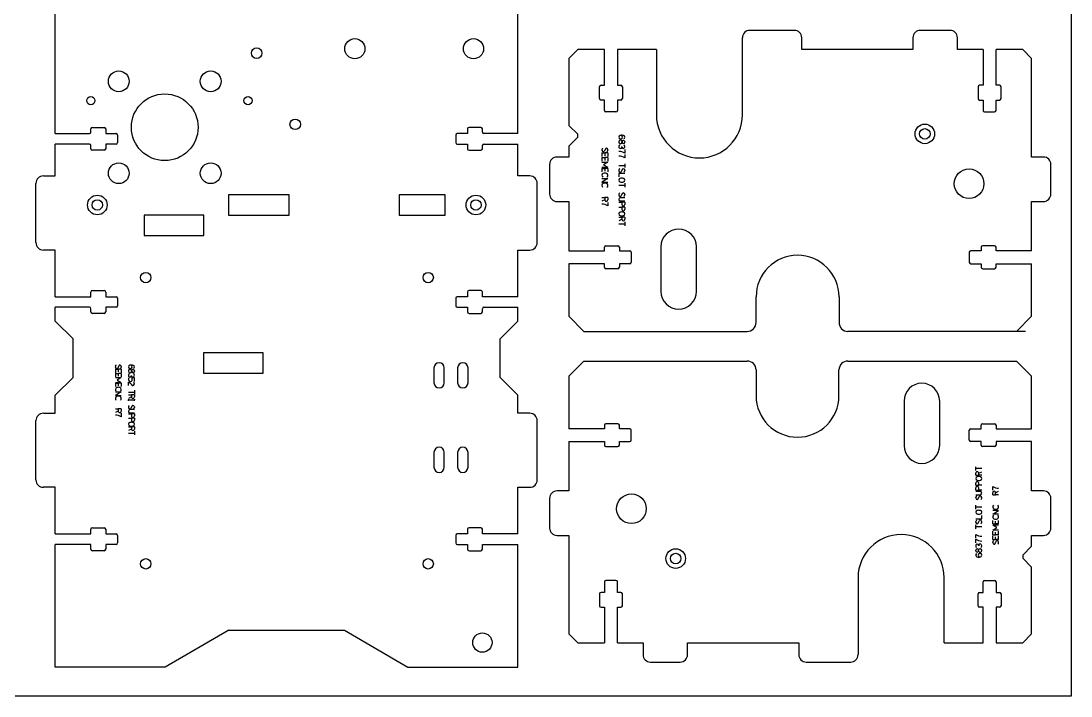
# Model space of a CAD drawing. Header units: inches. Extents: x -1316 to -504, y 751 to 1208.
# Drawn here: x -857.7 to -503.7, y 751.2 to 978.8 of the extents above; entities that cross this region are included whole.
import ezdxf

# ---------------------------------------------------------------- set-up
doc = ezdxf.new("R2010")
doc.units = ezdxf.units.IN
doc.header["$MEASUREMENT"] = 0
doc.linetypes.add('Continuous2', pattern=[0])
for name, color, linetype in [('68352 Tri Support', 1, 'Continuous'), ('68358 Electronics Mount', 1, 'Continuous'), ('68377 TSlot Support', 1, 'Continuous'), ('STOCK OUTLINE', 1, 'Continuous')]:
    doc.layers.add(name, color=color, linetype=linetype)

msp = doc.modelspace()

# ---------------------------------------------------------------- linework, layer by layer
at = {"color": 1, "linetype": 'Continuous2', "lineweight": -3, "true_color": 0xff0000}
for p, q in [((-609.83, 877.16), (-609.83, 885.86)), ((-581.89, 885.86), (-581.89, 877.16)), ((-609.84, 861.16), (-609.84, 852.46)), ((-581.9, 852.46), (-581.9, 861.16))]:
    msp.add_line(p, q, dxfattribs=at)
for centre, radius, start, end in [((-595.86, 885.86), 13.97, 0, 180), ((-612.83, 877.16), 3, 269.9278, 0), ((-578.89, 877.16), 3, 180, 270.0722), ((-612.84, 861.16), 3, 360, 90), ((-578.9, 861.16), 3, 90, 180), ((-595.87, 852.46), 13.97, 180, 360)]:
    msp.add_arc(centre, radius, start, end, dxfattribs=at)
at = {"layer": '68352 Tri Support', "color": 1, "linetype": 'Continuous2', "lineweight": -3, "true_color": 0xff0000}
for p, q in [((-846.13, 940.86), (-846.13, 981.98)), ((-690.13, 940.86), (-690.13, 981.98)), ((-834.13, 941.36), (-834.13, 942.44)), ((-833.63, 942.94), (-829.63, 942.94)), ((-829.13, 942.44), (-829.13, 940.86)), ((-707.13, 942.44), (-707.13, 940.86)), ((-702.63, 942.94), (-706.63, 942.94)), ((-702.13, 941.36), (-702.13, 942.44)), ((-846.13, 940.86), (-834.63, 940.86)), ((-829.13, 940.86), (-825.63, 940.86)), ((-825.13, 940.36), (-825.13, 937.81)), ((-711.13, 940.36), (-711.13, 937.81)), ((-707.13, 940.86), (-710.63, 940.86)), ((-690.13, 940.86), (-701.63, 940.86)), ((-846.13, 926.58), (-846.13, 937.31)), ((-834.63, 937.31), (-846.13, 937.31)), ((-834.13, 935.72), (-834.13, 936.81)), ((-829.63, 935.22), (-833.63, 935.22)), ((-829.13, 937.31), (-829.13, 935.72)), ((-825.63, 937.31), (-829.13, 937.31)), ((-710.63, 937.31), (-707.13, 937.31)), ((-707.13, 937.31), (-707.13, 935.72)), ((-706.63, 935.22), (-702.63, 935.22)), ((-702.13, 935.72), (-702.13, 936.81)), ((-701.63, 937.31), (-690.13, 937.31)), ((-690.13, 926.58), (-690.13, 937.31)), ((-852.63, 904.08), (-852.63, 924.08)), ((-850.13, 926.58), (-846.13, 926.58)), ((-686.13, 926.58), (-690.13, 926.58)), ((-683.63, 904.08), (-683.63, 924.08)), ((-846.13, 901.58), (-850.13, 901.58)), ((-846.13, 885.86), (-846.13, 901.58)), ((-690.13, 901.58), (-686.13, 901.58)), ((-690.13, 885.86), (-690.13, 901.58)), ((-846.13, 885.86), (-834.13, 885.86)), ((-834.13, 885.86), (-834.13, 887.44)), ((-833.63, 887.94), (-829.63, 887.94)), ((-829.13, 887.44), (-829.13, 885.86)), ((-829.13, 885.86), (-825.63, 885.86)), ((-825.13, 885.36), (-825.13, 882.81)), ((-711.13, 885.36), (-711.13, 882.81)), ((-707.13, 885.86), (-710.63, 885.86)), ((-707.13, 887.44), (-707.13, 885.86)), ((-702.63, 887.94), (-706.63, 887.94)), ((-702.13, 885.86), (-702.13, 887.44)), ((-690.13, 885.86), (-702.13, 885.86)), ((-846.13, 877.66), (-846.13, 882.31)), ((-834.63, 882.31), (-846.13, 882.31)), ((-834.13, 880.72), (-834.13, 881.81)), ((-829.13, 882.31), (-829.13, 880.72)), ((-825.63, 882.31), (-829.13, 882.31)), ((-710.63, 882.31), (-707.13, 882.31)), ((-707.13, 882.31), (-707.13, 880.72)), ((-702.13, 880.72), (-702.13, 881.81)), ((-701.63, 882.31), (-690.13, 882.31)), ((-690.13, 877.66), (-690.13, 882.31)), ((-829.63, 880.22), (-833.63, 880.22)), ((-706.63, 880.22), (-702.63, 880.22)), ((-840.13, 871.66), (-846.13, 877.66)), ((-696.13, 871.66), (-690.13, 877.66)), ((-840.13, 858.66), (-840.13, 871.66)), ((-696.13, 858.66), (-696.13, 871.66)), ((-846.13, 852.66), (-840.13, 858.66)), ((-690.13, 852.66), (-696.13, 858.66)), ((-846.13, 846.58), (-846.13, 852.66)), ((-690.13, 846.58), (-690.13, 852.66)), ((-850.13, 846.58), (-846.13, 846.58)), ((-686.13, 846.58), (-690.13, 846.58)), ((-852.63, 824.08), (-852.63, 844.08)), ((-683.63, 824.08), (-683.63, 844.08)), ((-846.13, 821.58), (-850.13, 821.58)), ((-846.13, 805.86), (-846.13, 821.58)), ((-690.13, 821.58), (-686.13, 821.58)), ((-690.13, 805.86), (-690.13, 821.58)), ((-834.13, 805.86), (-834.13, 807.44)), ((-833.63, 807.94), (-829.63, 807.94)), ((-829.13, 807.44), (-829.13, 805.86)), ((-707.13, 807.44), (-707.13, 805.86)), ((-702.63, 807.94), (-706.63, 807.94)), ((-702.13, 805.86), (-702.13, 807.44)), ((-846.13, 805.86), (-834.13, 805.86)), ((-829.13, 805.86), (-825.63, 805.86)), ((-825.13, 805.36), (-825.13, 802.81)), ((-711.13, 805.36), (-711.13, 802.81)), ((-707.13, 805.86), (-710.63, 805.86)), ((-690.13, 805.86), (-702.13, 805.86)), ((-846.13, 760.98), (-846.13, 802.31)), ((-834.13, 802.31), (-846.13, 802.31)), ((-834.13, 800.72), (-834.13, 802.31)), ((-829.63, 800.22), (-833.63, 800.22)), ((-829.13, 802.31), (-829.13, 800.72)), ((-825.63, 802.31), (-829.13, 802.31)), ((-710.63, 802.31), (-707.13, 802.31)), ((-707.13, 802.31), (-707.13, 800.72)), ((-706.63, 800.22), (-702.63, 800.22)), ((-702.13, 800.72), (-702.13, 802.31)), ((-702.13, 802.31), (-690.13, 802.31)), ((-690.13, 760.98), (-690.13, 802.31)), ((-787.62, 773.38), (-809.03, 760.98)), ((-787.62, 773.38), (-748.64, 773.38)), ((-748.64, 773.38), (-727.23, 760.98)), ((-809.03, 760.98), (-846.13, 760.98)), ((-727.23, 760.98), (-690.13, 760.98))]:
    msp.add_line(p, q, dxfattribs=at)
at = {"layer": '68352 Tri Support', "color": 5, "linetype": 'Continuous2', "lineweight": -3, "true_color": 0x0000ff}
for p, q in [((-767.23, 920.21), (-787.73, 920.21)), ((-787.73, 920.21), (-787.73, 913.35)), ((-767.23, 913.35), (-767.23, 920.21)), ((-714.63, 920.21), (-730.23, 920.21)), ((-730.23, 920.21), (-730.23, 913.35)), ((-714.63, 913.35), (-714.63, 920.21)), ((-787.73, 913.35), (-767.23, 913.35)), ((-730.23, 913.35), (-714.63, 913.35)), ((-796.03, 913.33), (-816.13, 913.33)), ((-816.13, 913.33), (-816.13, 906.47)), ((-796.03, 906.47), (-796.03, 913.33)), ((-816.13, 906.47), (-796.03, 906.47)), ((-776.03, 866.98), (-796.13, 866.98)), ((-796.13, 866.98), (-796.13, 860.12)), ((-776.03, 860.12), (-776.03, 866.98)), ((-796.13, 860.12), (-776.03, 860.12))]:
    msp.add_line(p, q, dxfattribs=at)
at = {"layer": '68352 Tri Support', "color": 3, "linetype": 'Continuous2', "lineweight": -3, "true_color": 0x00ff00}
for p, q in [((-825.87, 862.33), (-825.87, 862.13)), ((-825.87, 861.38), (-825.87, 860.21)), ((-825.87, 861.38), (-824.87, 861.38)), ((-824.7, 862.59), (-825.04, 861.81)), ((-824.87, 861.38), (-824.87, 860.47)), ((-823.87, 861.38), (-824.87, 861.38)), ((-823.87, 862.27), (-823.87, 862.11)), ((-823.87, 861.38), (-823.87, 860.21)), ((-821.44, 860.83), (-821.44, 860.7)), ((-820.37, 860.83), (-820.37, 860.7)), ((-819.44, 860.83), (-819.44, 860.7)), ((-825.87, 859.99), (-825.87, 858.82)), ((-825.87, 859.99), (-824.87, 859.99)), ((-825.87, 858.61), (-823.87, 858.61)), ((-825.87, 856.92), (-823.87, 856.92)), ((-825.87, 856.71), (-825.87, 855.53)), ((-825.87, 856.71), (-824.87, 856.71)), ((-823.87, 858.61), (-825.29, 857.76)), ((-825.29, 857.76), (-823.87, 856.92)), ((-824.87, 859.99), (-824.87, 859.08)), ((-823.87, 859.99), (-824.87, 859.99)), ((-824.87, 856.71), (-824.87, 855.79)), ((-823.87, 856.71), (-824.87, 856.71)), ((-823.87, 859.99), (-823.87, 858.82)), ((-823.87, 856.71), (-823.87, 855.53)), ((-821.44, 859.45), (-821.44, 859.32)), ((-821.44, 858), (-821.44, 857.91)), ((-821.44, 855.87), (-821.44, 857.06)), ((-820.44, 859.2), (-820.44, 859.34)), ((-819.44, 858.53), (-820.33, 858.53)), ((-819.44, 859.42), (-819.44, 859.35)), ((-819.44, 857.32), (-819.44, 858.53)), ((-825.87, 853.74), (-823.87, 853.74)), ((-823.87, 853.74), (-825.87, 852.52)), ((-821.44, 853.66), (-819.44, 853.66)), ((-819.44, 856.53), (-819.44, 856.48)), ((-819.44, 854.3), (-819.44, 853.66)), ((-819.44, 853.66), (-819.44, 853.02)), ((-825.87, 852.52), (-823.87, 852.52)), ((-821.44, 852.8), (-820.44, 852.8)), ((-820.44, 852.08), (-821.44, 851.58)), ((-821.44, 851.36), (-821.44, 851.08)), ((-821.44, 851.08), (-819.44, 851.08)), ((-821.44, 850.79), (-821.44, 851.08)), ((-820.44, 852.8), (-820.44, 852.08)), ((-819.44, 852.8), (-820.44, 852.8)), ((-819.44, 852.8), (-819.44, 852.08)), ((-819.44, 851.36), (-819.44, 851.08)), ((-819.44, 850.79), (-819.44, 851.08)), ((-825.87, 848.01), (-824.87, 848.01)), ((-824.87, 847.28), (-825.87, 846.78)), ((-824.87, 848.01), (-824.87, 847.28)), ((-823.87, 848.01), (-824.87, 848.01)), ((-823.87, 848.01), (-823.87, 847.28)), ((-823.87, 846.57), (-823.87, 845.37)), ((-821.44, 848.73), (-821.44, 848.52)), ((-821.44, 846.39), (-820.44, 846.39)), ((-819.44, 847.78), (-820.87, 847.78)), ((-819.44, 846.61), (-820.87, 846.61)), ((-820.27, 848.99), (-820.61, 848.2)), ((-820.44, 846.39), (-820.44, 845.67)), ((-819.44, 846.39), (-820.44, 846.39)), ((-819.44, 848.67), (-819.44, 848.5)), ((-819.44, 846.39), (-819.44, 845.67)), ((-821.44, 844.95), (-820.44, 844.95)), ((-820.44, 844.95), (-820.44, 844.23)), ((-819.44, 844.95), (-820.44, 844.95)), ((-819.44, 844.95), (-819.44, 844.23)), ((-821.44, 841.96), (-820.44, 841.96)), ((-820.44, 841.24), (-821.44, 840.74)), ((-821.44, 839.88), (-819.44, 839.88)), ((-820.44, 841.96), (-820.44, 841.24)), ((-819.44, 841.96), (-820.44, 841.96)), ((-819.44, 841.96), (-819.44, 841.24)), ((-819.44, 840.52), (-819.44, 839.88)), ((-819.44, 839.88), (-819.44, 839.24))]:
    msp.add_line(p, q, dxfattribs=at)
at = {"layer": '68352 Tri Support', "color": 5, "linetype": 'Continuous2', "lineweight": -3, "true_color": 0x0000ff}
for centre, radius in [((-745.13, 969.48), 3.4), ((-705.13, 969.48), 3.4), ((-778.23, 967.98), 1.78), ((-824.73, 958.48), 3.5), ((-793.73, 958.48), 3.5), ((-834.13, 951.98), 1.38), ((-809.23, 942.98), 11.25), ((-781.13, 951.98), 1.38), ((-765.23, 943.98), 1.78), ((-824.73, 927.48), 3.5), ((-793.73, 927.48), 3.5), ((-831.95, 916.78), 1.75), ((-704.31, 916.78), 1.75), ((-702.13, 769.23), 3.25)]:
    msp.add_circle(centre, radius, dxfattribs=at)
at = {"layer": '68352 Tri Support', "color": 3, "linetype": 'Continuous2', "lineweight": -3, "true_color": 0x00ff00}
for centre in [(-831.95, 916.78), (-704.31, 916.78)]:
    msp.add_circle(centre, 3.3, dxfattribs=at)
at = {"layer": '68352 Tri Support', "color": 1, "linetype": 'Continuous2', "lineweight": -3, "true_color": 0xff0000}
for centre, radius, start, end in [((-833.63, 942.44), 0.5, 90, 180), ((-829.63, 942.44), 0.5, 360, 90), ((-706.63, 942.44), 0.5, 90, 180), ((-702.63, 942.44), 0.5, 0, 90), ((-834.63, 941.36), 0.5, 270, 360), ((-825.63, 940.36), 0.5, 360, 90), ((-710.63, 940.36), 0.5, 90, 180), ((-701.63, 941.36), 0.5, 180, 270), ((-834.63, 936.81), 0.5, 0, 90), ((-833.63, 935.72), 0.5, 180, 270), ((-829.63, 935.72), 0.5, 270, 0), ((-825.63, 937.81), 0.5, 270, 360), ((-710.63, 937.81), 0.5, 180, 270), ((-706.63, 935.72), 0.5, 180, 270), ((-702.63, 935.72), 0.5, 270, 360), ((-701.63, 936.81), 0.5, 90, 180), ((-850.13, 924.08), 2.5, 90, 180), ((-686.13, 924.08), 2.5, 0, 90), ((-850.13, 904.08), 2.5, 180, 270), ((-686.13, 904.08), 2.5, 270, 0), ((-833.63, 887.44), 0.5, 90, 180), ((-829.63, 887.44), 0.5, 360, 90), ((-825.63, 885.36), 0.5, 360, 90), ((-710.63, 885.36), 0.5, 90, 180), ((-706.63, 887.44), 0.5, 90, 180), ((-702.63, 887.44), 0.5, 360, 90), ((-834.63, 881.81), 0.5, 0, 90), ((-825.63, 882.81), 0.5, 270, 0), ((-710.63, 882.81), 0.5, 180, 270), ((-701.63, 881.81), 0.5, 90, 180), ((-833.63, 880.72), 0.5, 180, 270), ((-829.63, 880.72), 0.5, 270, 0), ((-706.63, 880.72), 0.5, 180, 270), ((-702.63, 880.72), 0.5, 270, 0), ((-850.13, 844.08), 2.5, 90, 180), ((-686.13, 844.08), 2.5, 360, 90), ((-850.13, 824.08), 2.5, 180, 270), ((-686.13, 824.08), 2.5, 270, 0), ((-833.63, 807.44), 0.5, 90, 180), ((-829.63, 807.44), 0.5, 360, 90), ((-706.63, 807.44), 0.5, 90, 180), ((-702.63, 807.44), 0.5, 0, 90), ((-825.63, 805.36), 0.5, 360, 90), ((-710.63, 805.36), 0.5, 90, 180), ((-833.63, 800.72), 0.5, 180, 270), ((-829.63, 800.72), 0.5, 270, 0), ((-825.63, 802.81), 0.5, 270, 0), ((-710.63, 802.81), 0.5, 180, 270), ((-706.63, 800.72), 0.5, 180, 270), ((-702.63, 800.72), 0.5, 270, 0)]:
    msp.add_arc(centre, radius, start, end, dxfattribs=at)
at = {"layer": '68352 Tri Support', "color": 3, "linetype": 'Continuous2', "lineweight": -3, "true_color": 0x00ff00}
for centre, radius, start, end in [((-825.3, 862.33), 0.577, 120.522, 179.4411), ((-825.35, 862.12), 0.526, 179.4411, 267.3507), ((-825.41, 862.03), 0.43, 275.1822, 329.3448), ((-824.33, 862.37), 0.43, 95.1823, 149.3448), ((-824.4, 862.28), 0.526, 359.2985, 87.3507), ((-824.45, 862.11), 0.577, 300.522, 359.2985), ((-820.85, 862.17), 0.595, 103.902, 252.098), ((-820.91, 860.83), 0.536, 124.6857, 180), ((-820.91, 860.7), 0.536, 180, 270), ((-820.91, 860.83), 0.536, 0, 124.6857), ((-820.85, 862.17), 0.594, 252.2661, 103.7339), ((-820.48, 861.04), 1.78, 69.2941, 106.7059), ((-820.91, 860.7), 0.536, 270, 0), ((-819.91, 860.83), 0.464, 27.5491, 180), ((-819.91, 860.7), 0.464, 180, 270), ((-819.91, 860.7), 0.464, 270, 360), ((-820.03, 862.14), 0.595, 299.3075, 72.098), ((-819.91, 860.83), 0.464, 0, 27.5491), ((-820.87, 859.45), 0.577, 120.2932, 180.0001), ((-820.81, 859.32), 0.631, 180.0001, 221.1859), ((-820.81, 858), 0.636, 138.8141, 180.016), ((-820.82, 857.91), 0.628, 180.016, 240.2552), ((-821.58, 856.11), 0.965, 28.7445, 82.045), ((-820.94, 859.2), 0.457, 221.1859, 270), ((-820.81, 858), 0.636, 123.4333, 138.8141), ((-820.8, 857.93), 0.652, 240.2551, 303.6901), ((-820.94, 859.25), 0.504, 270, 354.185), ((-819.94, 859.28), 0.504, 189.0881, 270), ((-820.78, 857.89), 0.606, 303.6901, 333.4349), ((-821.08, 858), 0.923, 357.8471, 35.5576), ((-820.91, 857.96), 0.756, 333.4349, 0), ((-819.94, 859.23), 0.457, 270, 318.8141), ((-820.02, 859.42), 0.577, 359.9999, 59.7068), ((-820.01, 856.53), 0.571, 0, 60), ((-820.07, 859.35), 0.631, 318.8141, 359.9999), ((-825.14, 854.55), 0.735, 114.3868, 234.32), ((-824.87, 853.54), 1.78, 71.2941, 108.7059), ((-824.6, 854.55), 0.735, 305.68, 65.6132), ((-816.74, 859.15), 4.75, 212.8689, 220.6146), ((-819.96, 856.48), 0.571, 227.7751, 267.4242), ((-820.01, 856.48), 0.571, 272.576, 360), ((-825.14, 851.54), 0.735, 114.3868, 234.32), ((-824.87, 850.52), 1.78, 71.2941, 108.7059), ((-824.6, 851.54), 0.735, 305.68, 65.6132), ((-819.94, 852.08), 0.5, 179.9912, 360), ((-824.37, 847.28), 0.5, 179.9912, 360), ((-820.87, 847.19), 0.586, 90, 270), ((-820.87, 848.72), 0.577, 120.522, 179.4411), ((-820.92, 848.52), 0.526, 179.4411, 267.3507), ((-820.98, 848.42), 0.43, 275.1822, 329.3448), ((-819.9, 848.77), 0.43, 95.1823, 149.3448), ((-819.97, 848.67), 0.526, 359.2985, 87.3507), ((-820.02, 848.51), 0.577, 300.522, 359.2985), ((-825.87, 842.33), 3.63, 56.6069, 89.9947), ((-820.85, 842.84), 0.595, 105.902, 254.098), ((-820.44, 841.73), 1.78, 71.2941, 108.7059), ((-819.94, 845.67), 0.5, 179.9912, 360), ((-819.94, 844.23), 0.5, 179.9912, 360), ((-820.03, 842.84), 0.595, 285.902, 74.098), ((-820.44, 843.96), 1.78, 251.2941, 288.7059), ((-819.94, 841.24), 0.5, 179.9912, 360)]:
    msp.add_arc(centre, radius, start, end, dxfattribs=at)
at = {"layer": '68358 Electronics Mount', "color": 5, "linetype": 'Continuous2', "lineweight": -3, "true_color": 0x0000ff}
for p, q in [((-718.46, 861.86), (-718.46, 856.86)), ((-714.96, 856.86), (-714.96, 861.86)), ((-710.46, 861.86), (-710.46, 856.86)), ((-706.96, 856.86), (-706.96, 861.86)), ((-718.46, 833.35), (-718.46, 828.35)), ((-714.96, 828.35), (-714.96, 833.35)), ((-710.46, 833.35), (-710.46, 828.35)), ((-706.96, 828.35), (-706.96, 833.35))]:
    msp.add_line(p, q, dxfattribs=at)
for centre in [(-815.64, 892.3), (-720.39, 892.3), (-815.64, 795.78), (-720.39, 795.78)]:
    msp.add_circle(centre, 1.75, dxfattribs=at)
for centre, start, end in [((-716.71, 861.86), 0, 180), ((-708.71, 861.86), 0, 180), ((-716.71, 856.86), 180, 360), ((-708.71, 856.86), 180, 360), ((-716.71, 833.35), 0, 180), ((-708.71, 833.35), 0, 180), ((-716.71, 828.35), 180, 360), ((-708.71, 828.35), 180, 360)]:
    msp.add_arc(centre, 1.75, start, end, dxfattribs=at)
at = {"layer": '68377 TSlot Support', "color": 1, "linetype": 'Continuous2', "lineweight": -3, "true_color": 0xff0000}
for p, q in [((-596.95, 975.66), (-611.95, 975.66)), ((-544.45, 975.66), (-554.45, 975.66)), ((-614.45, 947.16), (-614.45, 973.16)), ((-594.45, 969.16), (-594.45, 973.16)), ((-556.95, 973.16), (-556.95, 969.16)), ((-541.95, 969.16), (-541.95, 973.16)), ((-669.95, 969.16), (-672.95, 966.16)), ((-660.95, 969.16), (-669.95, 969.16)), ((-660.95, 957.16), (-660.95, 969.16)), ((-656.59, 969.16), (-656.59, 957.16)), ((-643.45, 969.16), (-656.59, 969.16)), ((-643.45, 969.16), (-643.45, 947.16)), ((-556.95, 969.16), (-594.45, 969.16)), ((-533.3, 969.16), (-541.95, 969.16)), ((-533.3, 969.16), (-533.3, 957.16)), ((-528.95, 957.16), (-528.95, 969.16)), ((-519.95, 969.16), (-528.95, 969.16)), ((-516.95, 966.16), (-519.95, 969.16)), ((-672.95, 966.16), (-672.95, 943.64)), ((-516.95, 932.96), (-516.95, 966.16)), ((-662.63, 952.66), (-662.63, 956.66)), ((-662.13, 957.16), (-660.95, 957.16)), ((-656.59, 957.16), (-655.41, 957.16)), ((-654.91, 956.66), (-654.91, 952.66)), ((-534.99, 956.66), (-534.99, 952.66)), ((-533.3, 957.16), (-534.49, 957.16)), ((-527.77, 957.16), (-528.95, 957.16)), ((-527.27, 952.66), (-527.27, 956.66)), ((-660.95, 952.16), (-662.13, 952.16)), ((-660.95, 948.66), (-660.95, 952.16)), ((-656.59, 952.16), (-656.59, 948.66)), ((-655.41, 952.16), (-656.59, 952.16)), ((-534.49, 952.16), (-533.3, 952.16)), ((-533.3, 952.16), (-533.3, 948.66)), ((-528.95, 948.66), (-528.95, 952.16)), ((-528.95, 952.16), (-527.77, 952.16)), ((-657.09, 948.16), (-660.45, 948.16)), ((-532.8, 948.16), (-529.45, 948.16)), ((-669.95, 940.64), (-672.95, 943.64)), ((-672.95, 936.64), (-669.95, 939.64)), ((-669.95, 939.64), (-669.95, 940.64)), ((-672.95, 936.64), (-672.95, 932.96)), ((-672.95, 932.96), (-676.95, 932.96)), ((-512.95, 932.96), (-516.95, 932.96)), ((-679.45, 930.46), (-679.45, 920.46)), ((-510.45, 920.46), (-510.45, 930.46)), ((-676.95, 917.96), (-672.95, 917.96)), ((-672.95, 917.96), (-672.95, 901.34)), ((-516.95, 901.34), (-516.95, 917.96)), ((-516.95, 917.96), (-512.95, 917.96)), ((-660.45, 903.02), (-656.45, 903.02)), ((-529.45, 903.02), (-533.45, 903.02)), ((-672.95, 901.34), (-660.95, 901.34)), ((-660.95, 901.34), (-660.95, 902.52)), ((-655.95, 902.52), (-655.95, 901.34)), ((-655.95, 901.34), (-652.45, 901.34)), ((-651.95, 900.84), (-651.95, 897.48)), ((-537.95, 900.84), (-537.95, 897.48)), ((-533.95, 901.34), (-537.45, 901.34)), ((-533.95, 902.52), (-533.95, 901.34)), ((-528.95, 901.34), (-528.95, 902.52)), ((-516.95, 901.34), (-528.95, 901.34)), ((-672.95, 896.98), (-672.95, 879.24)), ((-660.95, 896.98), (-672.95, 896.98)), ((-660.95, 895.8), (-660.95, 896.98)), ((-655.95, 896.98), (-655.95, 895.8)), ((-652.45, 896.98), (-655.95, 896.98)), ((-537.45, 896.98), (-533.95, 896.98)), ((-533.95, 896.98), (-533.95, 895.8)), ((-528.95, 895.8), (-528.95, 896.98)), ((-528.95, 896.98), (-516.95, 896.98)), ((-516.95, 879.24), (-516.95, 896.98)), ((-656.45, 895.3), (-660.45, 895.3)), ((-533.45, 895.3), (-529.45, 895.3)), ((-672.95, 879.24), (-667.87, 874.16)), ((-522.03, 874.16), (-516.95, 879.24)), ((-667.87, 874.16), (-612.84, 874.16)), ((-519.02, 874.16), (-578.89, 874.16)), ((-667.87, 864.16), (-672.95, 859.08)), ((-667.87, 864.16), (-612.84, 864.16)), ((-578.9, 864.16), (-522.03, 864.16)), ((-516.95, 859.08), (-522.03, 864.16)), ((-672.95, 859.08), (-672.95, 841.34)), ((-516.95, 841.34), (-516.95, 859.08)), ((-656.45, 843.02), (-660.45, 843.02)), ((-533.45, 843.02), (-529.45, 843.02)), ((-660.95, 841.34), (-672.95, 841.34)), ((-660.95, 842.52), (-660.95, 841.34)), ((-655.95, 841.34), (-655.95, 842.52)), ((-652.45, 841.34), (-655.95, 841.34)), ((-651.95, 837.48), (-651.95, 840.84)), ((-537.95, 837.48), (-537.95, 840.84)), ((-537.45, 841.34), (-533.95, 841.34)), ((-533.95, 841.34), (-533.95, 842.52)), ((-528.95, 842.52), (-528.95, 841.34)), ((-528.95, 841.34), (-516.95, 841.34)), ((-672.95, 836.98), (-672.95, 820.36)), ((-672.95, 836.98), (-660.95, 836.98)), ((-660.95, 836.98), (-660.95, 835.8)), ((-655.95, 835.8), (-655.95, 836.98)), ((-655.95, 836.98), (-652.45, 836.98)), ((-533.95, 836.98), (-537.45, 836.98)), ((-533.95, 835.8), (-533.95, 836.98)), ((-528.95, 836.98), (-528.95, 835.8)), ((-516.95, 836.98), (-528.95, 836.98)), ((-516.95, 820.36), (-516.95, 836.98)), ((-660.45, 835.3), (-656.45, 835.3)), ((-529.45, 835.3), (-533.45, 835.3)), ((-679.45, 817.86), (-679.45, 807.86)), ((-672.95, 820.36), (-676.95, 820.36)), ((-512.95, 820.36), (-516.95, 820.36)), ((-510.45, 807.86), (-510.45, 817.86)), ((-676.95, 805.36), (-672.95, 805.36)), ((-672.95, 805.36), (-672.95, 772.16)), ((-516.95, 801.69), (-516.95, 805.36)), ((-516.95, 805.36), (-512.95, 805.36)), ((-516.95, 801.69), (-519.95, 798.69)), ((-519.95, 798.69), (-519.95, 797.69)), ((-519.95, 797.69), (-516.95, 794.69)), ((-516.95, 772.16), (-516.95, 794.69)), ((-660.95, 789.66), (-660.95, 786.16)), ((-657.09, 790.16), (-660.45, 790.16)), ((-656.59, 786.16), (-656.59, 789.66)), ((-575.45, 791.16), (-575.45, 765.16)), ((-546.45, 769.16), (-546.45, 791.16)), ((-533.3, 786.16), (-533.3, 789.66)), ((-532.8, 790.16), (-529.45, 790.16)), ((-528.95, 789.66), (-528.95, 786.16)), ((-660.95, 786.16), (-662.13, 786.16)), ((-655.41, 786.16), (-656.59, 786.16)), ((-534.49, 786.16), (-533.3, 786.16)), ((-528.95, 786.16), (-527.77, 786.16)), ((-662.63, 785.66), (-662.63, 781.66)), ((-654.91, 781.66), (-654.91, 785.66)), ((-534.99, 781.66), (-534.99, 785.66)), ((-527.27, 785.66), (-527.27, 781.66)), ((-662.13, 781.16), (-660.95, 781.16)), ((-660.95, 781.16), (-660.95, 769.16)), ((-656.59, 769.16), (-656.59, 781.16)), ((-656.59, 781.16), (-655.41, 781.16)), ((-533.3, 781.16), (-534.49, 781.16)), ((-533.3, 769.16), (-533.3, 781.16)), ((-528.95, 781.16), (-528.95, 769.16)), ((-527.77, 781.16), (-528.95, 781.16)), ((-672.95, 772.16), (-669.95, 769.16)), ((-519.95, 769.16), (-516.95, 772.16)), ((-669.95, 769.16), (-660.95, 769.16)), ((-656.59, 769.16), (-647.95, 769.16)), ((-647.95, 769.16), (-647.95, 765.16)), ((-632.95, 769.16), (-595.45, 769.16)), ((-632.95, 765.16), (-632.95, 769.16)), ((-595.45, 769.16), (-595.45, 765.16)), ((-546.45, 769.16), (-533.3, 769.16)), ((-528.95, 769.16), (-519.95, 769.16)), ((-645.45, 762.66), (-635.45, 762.66)), ((-592.95, 762.66), (-577.95, 762.66))]:
    msp.add_line(p, q, dxfattribs=at)
at = {"layer": '68377 TSlot Support', "color": 3, "linetype": 'Continuous2', "lineweight": -3, "true_color": 0x00ff00}
for p, q in [((-661.82, 935.45), (-661.82, 935.25)), ((-660.65, 935.72), (-660.99, 934.93)), ((-659.82, 935.39), (-659.82, 935.23)), ((-656.11, 938.12), (-656.11, 937.99)), ((-656.11, 936.55), (-656.11, 936.42)), ((-655.11, 936.3), (-655.11, 936.45)), ((-655.04, 938.12), (-655.04, 937.99)), ((-654.11, 938.12), (-654.11, 937.99)), ((-654.11, 936.52), (-654.11, 936.45)), ((-654.11, 935.45), (-654.11, 934.25)), ((-661.82, 934.32), (-661.82, 933.15)), ((-661.82, 934.32), (-660.82, 934.32)), ((-661.82, 932.75), (-661.82, 931.57)), ((-661.82, 932.75), (-660.82, 932.75)), ((-661.82, 931.17), (-659.82, 931.17)), ((-659.82, 931.17), (-661.24, 930.33)), ((-660.82, 934.32), (-660.82, 933.4)), ((-659.82, 934.32), (-660.82, 934.32)), ((-660.82, 932.75), (-660.82, 931.83)), ((-659.82, 932.75), (-660.82, 932.75)), ((-659.82, 934.32), (-659.82, 933.15)), ((-659.82, 932.75), (-659.82, 931.57)), ((-654.11, 933.85), (-654.11, 932.65)), ((-661.82, 929.49), (-659.82, 929.49)), ((-661.82, 929.09), (-661.82, 927.92)), ((-661.82, 929.09), (-660.82, 929.09)), ((-661.24, 930.33), (-659.82, 929.49)), ((-660.82, 929.09), (-660.82, 928.17)), ((-659.82, 929.09), (-660.82, 929.09)), ((-659.82, 929.09), (-659.82, 927.92)), ((-656.11, 930.07), (-654.11, 930.07)), ((-656.11, 928.54), (-656.11, 928.33)), ((-654.94, 928.8), (-655.28, 928.01)), ((-654.11, 930.71), (-654.11, 930.07)), ((-654.11, 930.07), (-654.11, 929.43)), ((-654.11, 928.48), (-654.11, 928.31)), ((-661.82, 925.75), (-659.82, 925.75)), ((-659.82, 925.75), (-661.82, 924.53)), ((-661.82, 924.53), (-659.82, 924.53)), ((-654.11, 927.4), (-656.11, 927.4)), ((-656.11, 927.4), (-656.11, 926.23)), ((-654.11, 924.1), (-654.11, 923.46)), ((-656.11, 923.46), (-654.11, 923.46)), ((-654.94, 920.65), (-655.28, 919.86)), ((-654.11, 923.46), (-654.11, 922.82)), ((-661.82, 919.28), (-660.82, 919.28)), ((-660.82, 918.56), (-661.82, 918.06)), ((-660.82, 919.28), (-660.82, 918.56)), ((-659.82, 919.28), (-660.82, 919.28)), ((-659.82, 919.28), (-659.82, 918.56)), ((-659.82, 917.66), (-659.82, 916.46)), ((-656.11, 920.39), (-656.11, 920.18)), ((-656.11, 917.68), (-655.11, 917.68)), ((-654.11, 919.25), (-655.54, 919.25)), ((-654.11, 918.08), (-655.54, 918.08)), ((-655.11, 917.68), (-655.11, 916.95)), ((-654.11, 917.68), (-655.11, 917.68)), ((-654.11, 920.32), (-654.11, 920.16)), ((-654.11, 917.68), (-654.11, 916.95)), ((-656.11, 916.05), (-655.11, 916.05)), ((-655.11, 916.05), (-655.11, 915.33)), ((-654.11, 916.05), (-655.11, 916.05)), ((-654.11, 916.05), (-654.11, 915.33)), ((-656.11, 912.7), (-655.11, 912.7)), ((-655.11, 911.97), (-656.11, 911.47)), ((-656.11, 910.43), (-654.11, 910.43)), ((-655.11, 912.7), (-655.11, 911.97)), ((-654.11, 912.7), (-655.11, 912.7)), ((-654.11, 912.7), (-654.11, 911.97)), ((-654.11, 911.07), (-654.11, 910.43)), ((-654.11, 910.43), (-654.11, 909.79)), ((-535.78, 827.9), (-535.78, 828.53)), ((-535.78, 827.26), (-535.78, 827.9)), ((-533.78, 827.9), (-535.78, 827.9)), ((-535.78, 825.63), (-535.78, 826.36)), ((-535.78, 825.63), (-534.78, 825.63)), ((-534.78, 826.36), (-533.78, 826.86)), ((-534.78, 825.63), (-534.78, 826.36)), ((-533.78, 825.63), (-534.78, 825.63)), ((-535.78, 822.27), (-535.78, 823)), ((-535.78, 822.27), (-534.78, 822.27)), ((-535.78, 820.65), (-535.78, 821.37)), ((-534.78, 822.27), (-534.78, 823)), ((-533.78, 822.27), (-534.78, 822.27)), ((-534.78, 820.65), (-534.78, 821.37)), ((-530.07, 820.67), (-530.07, 821.87)), ((-535.78, 820.65), (-534.78, 820.65)), ((-535.78, 820.25), (-534.35, 820.25)), ((-535.78, 819.07), (-534.35, 819.07)), ((-535.78, 818), (-535.78, 818.16)), ((-534.95, 817.68), (-534.61, 818.47)), ((-533.78, 820.65), (-534.78, 820.65)), ((-533.78, 817.94), (-533.78, 818.14)), ((-530.07, 819.05), (-530.07, 819.77)), ((-530.07, 819.05), (-529.07, 819.05)), ((-529.07, 819.77), (-528.07, 820.27)), ((-529.07, 819.05), (-529.07, 819.77)), ((-528.07, 819.05), (-529.07, 819.05)), ((-535.78, 814.87), (-535.78, 815.51)), ((-535.78, 814.23), (-535.78, 814.87)), ((-533.78, 814.87), (-535.78, 814.87)), ((-535.78, 810.92), (-533.78, 810.92)), ((-533.78, 810.92), (-533.78, 812.1)), ((-528.07, 813.8), (-530.07, 813.8)), ((-530.07, 812.57), (-528.07, 813.8)), ((-528.07, 812.57), (-530.07, 812.57)), ((-535.78, 809.85), (-535.78, 810.01)), ((-535.78, 808.26), (-535.78, 808.9)), ((-535.78, 807.62), (-535.78, 808.26)), ((-533.78, 808.26), (-535.78, 808.26)), ((-534.95, 809.53), (-534.61, 810.31)), ((-533.78, 809.79), (-533.78, 809.99)), ((-530.07, 809.24), (-530.07, 810.41)), ((-530.07, 809.24), (-529.07, 809.24)), ((-528.07, 808.84), (-530.07, 808.84)), ((-528.66, 808), (-530.07, 808.84)), ((-530.07, 807.15), (-528.66, 808)), ((-528.07, 807.15), (-530.07, 807.15)), ((-529.07, 809.24), (-529.07, 810.15)), ((-528.07, 809.24), (-529.07, 809.24)), ((-528.07, 809.24), (-528.07, 810.41)), ((-535.78, 804.48), (-535.78, 805.68)), ((-535.78, 802.88), (-535.78, 804.08)), ((-530.07, 805.58), (-530.07, 806.75)), ((-530.07, 805.58), (-529.07, 805.58)), ((-530.07, 804.01), (-530.07, 805.18)), ((-530.07, 804.01), (-529.07, 804.01)), ((-529.07, 805.58), (-529.07, 806.5)), ((-528.07, 805.58), (-529.07, 805.58)), ((-529.07, 804.01), (-529.07, 804.92)), ((-528.07, 804.01), (-529.07, 804.01)), ((-528.07, 805.58), (-528.07, 806.75)), ((-528.07, 804.01), (-528.07, 805.18)), ((-535.78, 801.8), (-535.78, 801.88)), ((-535.78, 800.21), (-535.78, 800.34)), ((-534.85, 800.21), (-534.85, 800.34)), ((-534.78, 802.02), (-534.78, 801.88)), ((-533.78, 801.77), (-533.78, 801.9)), ((-533.78, 800.21), (-533.78, 800.34)), ((-530.07, 802.93), (-530.07, 803.1)), ((-529.24, 802.61), (-528.9, 803.4)), ((-528.07, 802.87), (-528.07, 803.08))]:
    msp.add_line(p, q, dxfattribs=at)
at = {"layer": '68377 TSlot Support', "color": 5, "linetype": 'Continuous2', "lineweight": -3, "true_color": 0x0000ff}
for p, q in [((-641.95, 902.66), (-641.95, 887.66)), ((-629.95, 887.66), (-629.95, 902.66)), ((-559.95, 850.66), (-559.95, 835.66)), ((-547.95, 835.66), (-547.95, 850.66))]:
    msp.add_line(p, q, dxfattribs=at)
at = {"layer": '68377 TSlot Support', "color": 3, "linetype": 'Continuous2', "lineweight": -3, "true_color": 0x00ff00}
for centre in [(-552.95, 940.76), (-636.95, 797.56)]:
    msp.add_circle(centre, 3.3, dxfattribs=at)
at = {"layer": '68377 TSlot Support', "color": 5, "linetype": 'Continuous2', "lineweight": -3, "true_color": 0x0000ff}
for centre, radius in [((-552.95, 940.76), 1.77), ((-538.03, 923.96), 5), ((-651.86, 814.37), 5), ((-636.95, 797.56), 1.77)]:
    msp.add_circle(centre, radius, dxfattribs=at)
at = {"layer": '68377 TSlot Support', "color": 1, "linetype": 'Continuous2', "lineweight": -3, "true_color": 0xff0000}
for centre, radius, start, end in [((-611.95, 973.16), 2.5, 90, 180), ((-596.95, 973.16), 2.5, 0, 90), ((-554.45, 973.16), 2.5, 90, 180), ((-544.45, 973.16), 2.5, 0, 90), ((-662.13, 956.66), 0.5, 90, 180), ((-655.41, 956.66), 0.5, 0, 90), ((-534.49, 956.66), 0.5, 90, 180), ((-527.77, 956.66), 0.5, 360, 90), ((-662.13, 952.66), 0.5, 180, 270), ((-655.41, 952.66), 0.5, 270, 360), ((-534.49, 952.66), 0.5, 180, 270), ((-527.77, 952.66), 0.5, 270, 0), ((-660.45, 948.66), 0.5, 180, 270), ((-657.09, 948.66), 0.5, 270, 0), ((-628.95, 947.16), 14.5, 180, 360), ((-532.8, 948.66), 0.5, 180, 270), ((-529.45, 948.66), 0.5, 270, 0), ((-676.95, 930.46), 2.5, 90, 180), ((-512.95, 930.46), 2.5, 360, 90), ((-676.95, 920.46), 2.5, 180, 270), ((-512.95, 920.46), 2.5, 270, 360), ((-660.45, 902.52), 0.5, 90, 180), ((-656.45, 902.52), 0.5, 0, 90), ((-533.45, 902.52), 0.5, 90, 180), ((-529.45, 902.52), 0.5, 0, 90), ((-652.45, 900.84), 0.5, 360, 90), ((-537.45, 900.84), 0.5, 90, 180), ((-660.45, 895.8), 0.5, 180, 270), ((-656.45, 895.8), 0.5, 270, 360), ((-652.45, 897.48), 0.5, 270, 0), ((-537.45, 897.48), 0.5, 180, 270), ((-533.45, 895.8), 0.5, 180, 270), ((-529.45, 895.8), 0.5, 270, 360), ((-660.45, 842.52), 0.5, 90, 180), ((-656.45, 842.52), 0.5, 0, 90), ((-533.45, 842.52), 0.5, 90, 180), ((-529.45, 842.52), 0.5, 0, 90), ((-652.45, 840.84), 0.5, 360, 90), ((-537.45, 840.84), 0.5, 90, 180), ((-660.45, 835.8), 0.5, 180, 270), ((-656.45, 835.8), 0.5, 270, 0), ((-652.45, 837.48), 0.5, 270, 360), ((-537.45, 837.48), 0.5, 180, 270), ((-533.45, 835.8), 0.5, 180, 270), ((-529.45, 835.8), 0.5, 270, 360), ((-676.95, 817.86), 2.5, 90, 180), ((-512.95, 817.86), 2.5, 360, 90), ((-676.95, 807.86), 2.5, 180, 270), ((-512.95, 807.86), 2.5, 270, 360), ((-560.95, 791.16), 14.5, 0, 180), ((-660.45, 789.66), 0.5, 90, 180), ((-657.09, 789.66), 0.5, 0, 90), ((-532.8, 789.66), 0.5, 90, 180), ((-529.45, 789.66), 0.5, 0, 90), ((-662.13, 785.66), 0.5, 90, 180), ((-655.41, 785.66), 0.5, 360, 90), ((-534.49, 785.66), 0.5, 90, 180), ((-527.77, 785.66), 0.5, 360, 90), ((-662.13, 781.66), 0.5, 180, 270), ((-655.41, 781.66), 0.5, 270, 360), ((-534.49, 781.66), 0.5, 180, 270), ((-527.77, 781.66), 0.5, 270, 0), ((-645.45, 765.16), 2.5, 180, 270), ((-635.45, 765.16), 2.5, 270, 0), ((-592.95, 765.16), 2.5, 180, 270), ((-577.95, 765.16), 2.5, 270, 0)]:
    msp.add_arc(centre, radius, start, end, dxfattribs=at)
at = {"layer": '68377 TSlot Support', "color": 3, "linetype": 'Continuous2', "lineweight": -3, "true_color": 0x00ff00}
for centre, radius, start, end in [((-655.52, 939.65), 0.595, 103.902, 252.098), ((-655.58, 938.12), 0.536, 124.6857, 180), ((-655.58, 938.12), 0.536, 0, 124.6857), ((-655.52, 939.65), 0.594, 252.2661, 103.7339), ((-655.15, 938.52), 1.78, 69.2941, 106.7059), ((-654.58, 938.12), 0.464, 27.5491, 180), ((-654.7, 939.62), 0.595, 299.3075, 72.098), ((-654.58, 938.12), 0.464, 0, 27.5491), ((-661.25, 935.45), 0.577, 120.522, 179.4411), ((-661.3, 935.25), 0.526, 179.4411, 267.3507), ((-661.36, 935.15), 0.43, 275.1822, 329.3448), ((-660.28, 935.5), 0.43, 95.1823, 149.3448), ((-660.35, 935.4), 0.526, 359.2985, 87.3507), ((-660.4, 935.24), 0.577, 300.522, 359.2985), ((-655.58, 937.99), 0.536, 180, 270), ((-655.54, 936.55), 0.577, 120.2932, 180.0001), ((-655.48, 936.42), 0.631, 180.0001, 221.1859), ((-656.11, 931.22), 3.63, 56.6069, 89.9947), ((-655.61, 936.31), 0.457, 221.1859, 270), ((-655.61, 936.36), 0.504, 270, 354.185), ((-655.58, 937.99), 0.536, 270, 0), ((-654.61, 936.38), 0.504, 189.0881, 270), ((-654.58, 937.99), 0.464, 180, 270), ((-654.61, 936.34), 0.457, 270, 318.8141), ((-654.58, 937.99), 0.464, 270, 360), ((-654.69, 936.52), 0.577, 359.9999, 59.7068), ((-654.74, 936.45), 0.631, 318.8141, 359.9999), ((-656.11, 929.62), 3.63, 56.6069, 89.9947), ((-660.82, 925.73), 1.78, 71.2941, 108.7059), ((-655.54, 928.53), 0.577, 120.522, 179.4411), ((-655.59, 928.33), 0.526, 179.4411, 267.3507), ((-655.65, 928.23), 0.43, 275.1822, 329.3448), ((-654.57, 928.58), 0.43, 95.1823, 149.3448), ((-654.64, 928.48), 0.526, 359.2985, 87.3507), ((-654.69, 928.32), 0.577, 300.522, 359.2985), ((-661.09, 926.75), 0.735, 114.3868, 234.32), ((-661.09, 923.36), 0.735, 114.3868, 234.32), ((-660.82, 922.35), 1.78, 71.2941, 108.7059), ((-660.55, 926.75), 0.735, 305.68, 65.6132), ((-660.55, 923.36), 0.735, 305.68, 65.6132), ((-655.52, 925.16), 0.595, 105.902, 254.098), ((-655.11, 924.05), 1.78, 71.2941, 108.7059), ((-655.11, 926.28), 1.78, 251.2941, 288.7059), ((-654.7, 925.16), 0.595, 285.902, 74.098), ((-655.54, 920.38), 0.577, 120.522, 179.4411), ((-654.57, 920.43), 0.43, 95.1823, 149.3448), ((-654.64, 920.33), 0.526, 359.2985, 87.3507), ((-661.82, 913.42), 3.63, 56.6069, 89.9947), ((-660.32, 918.56), 0.5, 179.9912, 360), ((-655.54, 918.67), 0.586, 90, 270), ((-655.59, 920.18), 0.526, 179.4411, 267.3507), ((-655.65, 920.08), 0.43, 275.1822, 329.3448), ((-654.61, 916.95), 0.5, 179.9912, 360), ((-654.69, 920.17), 0.577, 300.522, 359.2985), ((-655.52, 913.76), 0.595, 105.902, 254.098), ((-655.11, 912.65), 1.78, 71.2941, 108.7059), ((-654.61, 915.33), 0.5, 179.9912, 360), ((-654.7, 913.76), 0.595, 285.902, 74.098), ((-655.11, 914.88), 1.78, 251.2941, 288.7059), ((-654.61, 911.97), 0.5, 179.9912, 360), ((-535.28, 826.36), 0.5, 359.9912, 180), ((-535.19, 824.56), 0.595, 105.902, 254.098), ((-534.78, 823.45), 1.78, 71.2941, 108.7059), ((-534.37, 824.56), 0.595, 285.902, 74.098), ((-535.28, 823), 0.5, 359.9912, 180), ((-535.28, 821.37), 0.5, 359.9912, 180), ((-534.78, 825.68), 1.78, 251.2941, 288.7059), ((-528.07, 824.91), 3.63, 236.6069, 269.9947), ((-535.2, 818.16), 0.577, 120.522, 179.2985), ((-535.26, 818), 0.526, 179.2985, 267.3507), ((-534.24, 818.25), 0.43, 95.1822, 149.3448), ((-534.35, 819.66), 0.586, 270, 90), ((-534.31, 818.15), 0.526, 359.4411, 87.3507), ((-534.36, 817.95), 0.577, 300.522, 359.4411), ((-529.57, 819.77), 0.5, 359.9912, 180), ((-535.32, 817.9), 0.43, 275.1823, 329.3448), ((-529.34, 814.96), 0.735, 125.68, 245.6132), ((-529.07, 815.98), 1.78, 251.2941, 288.7059), ((-528.8, 814.96), 0.735, 294.3868, 54.32), ((-535.19, 813.16), 0.595, 105.902, 254.098), ((-534.78, 812.05), 1.78, 71.2941, 108.7059), ((-534.78, 814.28), 1.78, 251.2941, 288.7059), ((-534.37, 813.16), 0.595, 285.902, 74.098), ((-529.34, 811.58), 0.735, 125.68, 245.6132), ((-529.07, 812.59), 1.78, 251.2941, 288.7059), ((-528.8, 811.58), 0.735, 294.3868, 54.32), ((-535.2, 810.01), 0.577, 120.522, 179.2985), ((-535.26, 809.84), 0.526, 179.2985, 267.3507), ((-535.32, 809.75), 0.43, 275.1823, 329.3448), ((-534.24, 810.09), 0.43, 95.1822, 149.3448), ((-534.31, 810), 0.526, 359.4411, 87.3507), ((-534.36, 809.79), 0.577, 300.522, 359.4411), ((-533.78, 808.71), 3.63, 236.6069, 269.9947), ((-533.78, 807.11), 3.63, 236.6069, 269.9947), ((-528.53, 803.18), 0.43, 95.1822, 149.3448), ((-528.59, 803.08), 0.526, 359.4411, 87.3507), ((-535.15, 801.88), 0.631, 138.8141, 179.9999), ((-535.2, 801.8), 0.577, 179.9999, 239.7068), ((-535.32, 800.34), 0.464, 90, 180), ((-535.32, 800.21), 0.464, 180, 207.5491), ((-535.32, 800.21), 0.464, 207.5491, 0), ((-535.28, 801.99), 0.457, 90, 138.8141), ((-535.32, 800.34), 0.464, 0, 90), ((-535.28, 801.94), 0.504, 9.0881, 90), ((-534.32, 800.34), 0.536, 90, 180), ((-534.32, 800.21), 0.536, 180, 304.6857), ((-534.28, 801.97), 0.504, 90, 174.185), ((-534.32, 800.34), 0.536, 360, 90), ((-534.28, 802.02), 0.457, 41.1859, 90), ((-534.36, 801.77), 0.577, 300.2932, 0.0001), ((-534.32, 800.21), 0.536, 304.6857, 360), ((-534.41, 801.9), 0.631, 0.0001, 41.1859), ((-529.49, 803.09), 0.577, 120.522, 179.2985), ((-529.55, 802.93), 0.526, 179.2985, 267.3507), ((-529.61, 802.83), 0.43, 275.1823, 329.3448), ((-528.65, 802.88), 0.577, 300.522, 359.4411), ((-535.19, 798.71), 0.595, 119.3075, 252.098), ((-534.75, 799.81), 1.78, 249.2941, 286.7059), ((-534.37, 798.68), 0.594, 72.2661, 283.7339), ((-534.38, 798.68), 0.595, 283.902, 72.098)]:
    msp.add_arc(centre, radius, start, end, dxfattribs=at)
at = {"layer": '68377 TSlot Support', "color": 5, "linetype": 'Continuous2', "lineweight": -3, "true_color": 0x0000ff}
for centre, start, end in [((-635.95, 902.66), 0, 180), ((-635.95, 887.66), 180, 0), ((-553.95, 850.66), 0, 180), ((-553.95, 835.66), 180, 0)]:
    msp.add_arc(centre, 6, start, end, dxfattribs=at)
at = {"layer": 'STOCK OUTLINE', "color": 2, "linetype": 'Continuous2', "lineweight": -3, "true_color": 0xffff00}
for p, q in [((-503.67, 1208.41), (-503.67, 751.21)), ((-503.67, 751.21), (-1316.47, 751.21))]:
    msp.add_line(p, q, dxfattribs=at)

doc.saveas('drawing.dxf')
